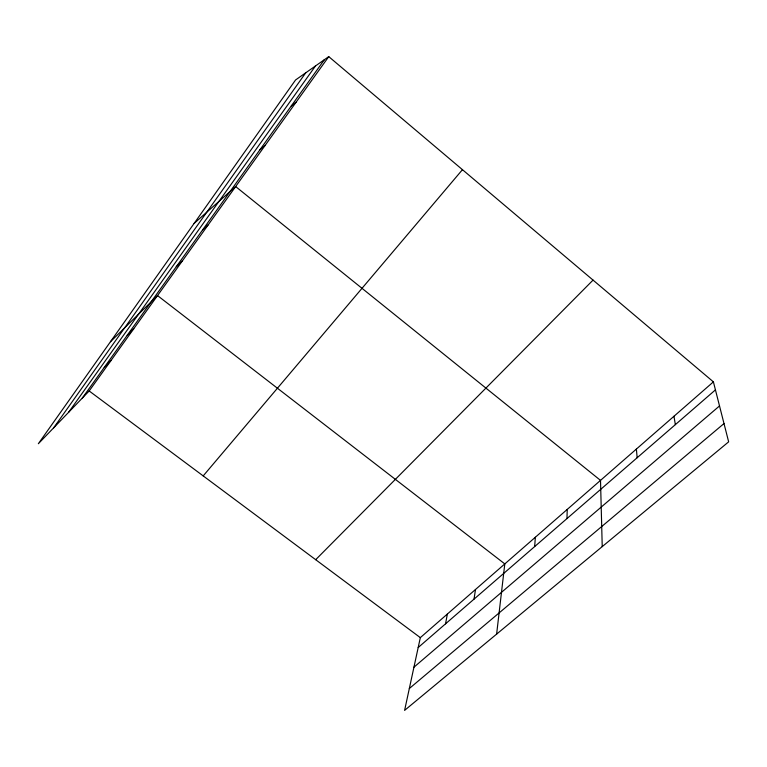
<?xml version="1.0" encoding="UTF-8"?>
<svg xmlns="http://www.w3.org/2000/svg" width="767" height="767" viewBox="0 0 767 767"><rect width="100%" height="100%" fill="white"/><g stroke="black" fill="none" stroke-linecap="round" stroke-linejoin="round"><path stroke-width="1.15" d="M566.966 518.578L567.225 509.432M534.657 546.583L535.356 537.245M496.623 634.117L504.801 563.908L157.532 295.583L110.467 341.737M474.016 599.142L475.502 589.487M445.541 623.83L447.362 614.041M713.396 381.861L420.326 637.636L404.602 710.376L728.65 441.84L713.396 381.861L328.755 56.624L295.554 79.979L38.35 443.719L89.173 390.969L328.755 56.624M53.68 427.813L305.736 72.817M68.589 412.33L315.505 65.943M82.29 398.111L324.355 59.721M203.197 475.904L462.453 169.67M104.264 367.393L110.985 360.528M315.688 559.689L593.054 280.099M127.207 335.313L133.755 328.755M176.276 266.724L182.383 260.885M202.555 229.995L208.394 224.587M194.118 223.437L235.651 186.554L600.513 480.382L602.229 546.603M418.188 647.54L715.438 389.885M413.931 667.204L719.523 405.935M409.319 688.536L724 423.566M259.908 149.814L265.123 145.423M291.287 105.951L296.12 102.174M89.173 390.969L420.326 637.636M673.972 416.27L675.353 424.63M636.38 449.078L637.156 457.736"/></g></svg>
